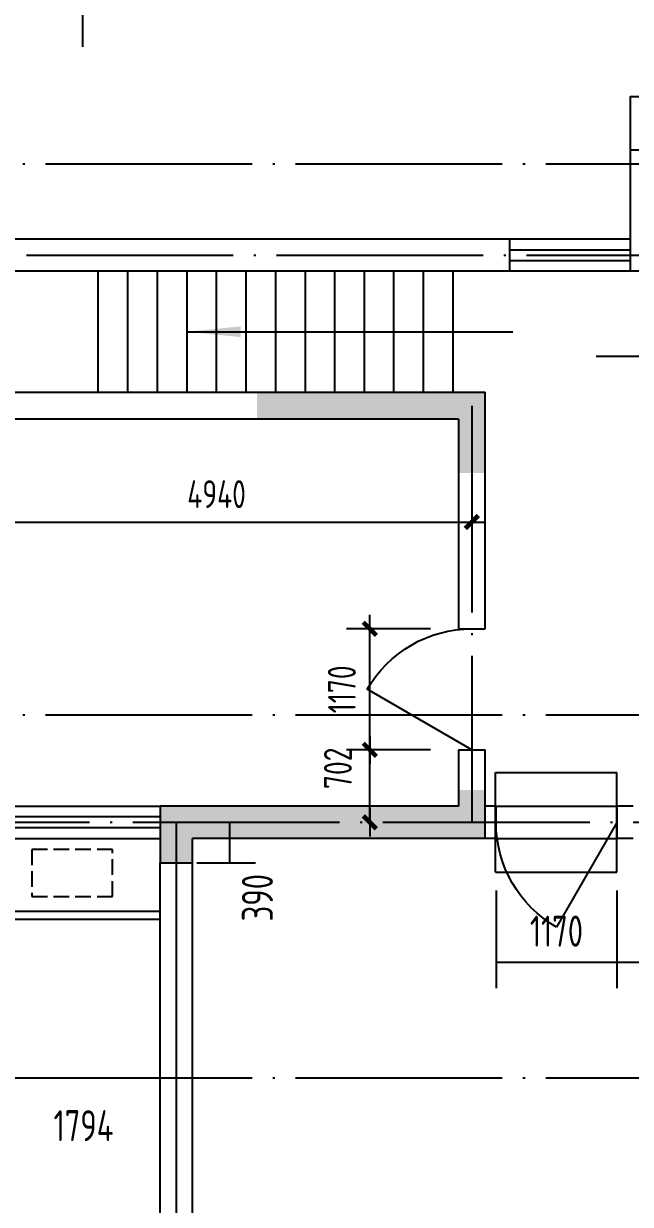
# Model space of a CAD drawing. Extents: x -726032 to 135930, y -151624 to 587044.
# Drawn here: x -591951 to -586080, y 499528 to 510948 of the extents above; entities that cross this region are included whole.
import ezdxf
from ezdxf.enums import TextEntityAlignment as Align

# ---------------------------------------------------------------- set-up
doc = ezdxf.new("R2010")
doc.units = 0
doc.header["$LTSCALE"] = 1000
doc.header["$MEASUREMENT"] = 0
doc.linetypes.add('DASH', pattern=[0.35, 0.25, -0.1])
doc.linetypes.add('DOTE', pattern=[2.42, 2, -0.2, 0.02, -0.2])
doc.layers.get('0').update_dxf_attribs({"linetype": 'CONTINUOUS'})
doc.layers.get('DEFPOINTS').update_dxf_attribs({"color": 1, "linetype": 'CONTINUOUS'})
for name, color, linetype in [('COLUMN', 170, 'CONTINUOUS'), ('DOTE', 8, 'DOTE'), ('PUB_DIM', 245, 'CONTINUOUS'), ('ROOF', 4, 'CONTINUOUS'), ('STAIR', 42, 'CONTINUOUS'), ('WALL', 255, 'CONTINUOUS'), ('WINDOW', 155, 'CONTINUOUS'), ('WINDOW_TEXT', 7, 'CONTINUOUS'), ('引线', 213, 'CONTINUOUS'), ('排水', 245, 'CONTINUOUS'), ('空调', 245, 'CONTINUOUS'), ('雨水管', 20, 'CONTINUOUS')]:
    doc.layers.add(name, color=color, linetype=linetype)
doc.styles.add('DIM_FONT', font='isocp.shx', dxfattribs={"width": 0.8})
doc.styles.add('SIMPLEX', font='SIMPLEX.SHX')
doc.dimstyles.new('DIMA', dxfattribs={"dimtxt": 300, "dimasz": 1, "dimexe": 250, "dimexo": 300, "dimgap": 150, "dimtad": 1, "dimdec": 0, "dimzin": 0, "dimdsep": 46, "dimtxsty": 'DIM_FONT', "dimcen": 0.09, "dimse1": 1, "dimclrt": 142, "dimadec": 0, "dimazin": 0, "dimtfac": 1, "dimtdec": 0, "dimtix": 1, "dimtmove": 2, "dimatfit": 3, "dimfxl": 1, "dimtolj": 1, "dimtzin": 0, "dimarcsym": 0})
doc.dimstyles.new('DIMB', dxfattribs={"dimtxt": 300, "dimasz": 1, "dimexe": 250, "dimexo": 300, "dimgap": 150, "dimtad": 1, "dimdec": 0, "dimzin": 0, "dimdsep": 46, "dimtxsty": 'DIM_FONT', "dimcen": 0.09, "dimse2": 1, "dimclrt": 142, "dimadec": 0, "dimazin": 0, "dimtfac": 1, "dimtdec": 0, "dimtix": 1, "dimtmove": 2, "dimatfit": 3, "dimfxl": 1, "dimtolj": 1, "dimtzin": 0, "dimarcsym": 0})
doc.dimstyles.new('DIMN', dxfattribs={"dimtxt": 300, "dimasz": 1, "dimexe": 250, "dimexo": 300, "dimgap": 150, "dimtad": 1, "dimdec": 0, "dimzin": 0, "dimdsep": 46, "dimtxsty": 'DIM_FONT', "dimcen": 0.09, "dimclrt": 142, "dimadec": 0, "dimazin": 0, "dimtfac": 1, "dimtdec": 0, "dimtix": 1, "dimtmove": 2, "dimatfit": 3, "dimfxl": 1, "dimtolj": 1, "dimtzin": 0, "dimarcsym": 0})

# ---------------------------------------------------------------- blocks, each defined once
blk = doc.blocks.new('_DIMX')
blk.add_line((-150, 0), (150, 0))
at = {"const_width": 50}
blk.add_lwpolyline([(-70, -70), (70, 70)], dxfattribs=at)
blk = doc.blocks.new('*D1630')
at = {"layer": 'DEFPOINTS', "color": 0, "transparency": 16777216}
for p in [(-592554, 507064), (-587614, 507064), (-587614, 506127)]:
    blk.add_point(p, dxfattribs=at)
at = {"layer": 'PUB_DIM', "color": 0, "lineweight": -2, "transparency": 16777216}
for p, q in [((-587614, 506794), (-587614, 505902)), ((-592553, 506127), (-587615, 506127))]:
    blk.add_line(p, q, dxfattribs=at)
at = {"layer": 'PUB_DIM', "color": 0, "lineweight": -2, "transparency": 16777216, "xscale": 0.9, "yscale": 0.9, "zscale": 0.9, "rotation": 180}
blk.add_blockref('_DIMX', (-592554, 506127), dxfattribs=at)
at = {"layer": 'PUB_DIM', "color": 0, "lineweight": -2, "transparency": 16777216, "xscale": 0.9, "yscale": 0.9, "zscale": 0.9}
blk.add_blockref('_DIMX', (-587614, 506127), dxfattribs=at)
at = {"layer": 'PUB_DIM', "color": 142, "transparency": 16777216, "insert": (-590084, 506397), "char_height": 270, "attachment_point": 5, "style": 'DIM_FONT'}
blk.add_mtext('\\A1;4940', dxfattribs=at)
blk = doc.blocks.new('*D346')
at = {"layer": 'DEFPOINTS', "color": 0, "transparency": 16777216}
for p in [(-592268, 502446), (-590474, 502446), (-590474, 500752)]:
    blk.add_point(p, dxfattribs=at)
at = {"layer": 'PUB_DIM', "color": 0, "lineweight": -2, "transparency": 16777216}
for p, q in [((-592268, 502146), (-592268, 500502)), ((-590474, 502146), (-590474, 500502)), ((-592267, 500752), (-590475, 500752))]:
    blk.add_line(p, q, dxfattribs=at)
at = {"layer": 'PUB_DIM', "color": 0, "transparency": 16777216}
for points in [[(-592267, 500753), (-592267, 500752), (-592268, 500752)], [(-590475, 500753), (-590475, 500752), (-590474, 500752)]]:
    blk.add_solid(points, dxfattribs=at)
at = {"layer": 'PUB_DIM', "color": 142, "transparency": 16777216, "insert": (-591371, 500289), "char_height": 300, "attachment_point": 5, "style": 'DIM_FONT'}
blk.add_mtext('\\A1;1794', dxfattribs=at)
blk = doc.blocks.new('_ARROW')
blk.add_solid([(0, 0), (-1, 0.1), (-1, -0.1)])
blk = doc.blocks.new('*D1643')
at = {"layer": 'DEFPOINTS', "color": 0, "transparency": 16777216}
for p in [(-588601, 503924), (-587744, 503924), (-587744, 503222)]:
    blk.add_point(p, dxfattribs=at)
at = {"layer": 'PUB_DIM', "color": 0, "lineweight": -2, "transparency": 16777216}
for p, q in [((-588014, 503924), (-588826, 503924)), ((-588601, 503223), (-588601, 503924))]:
    blk.add_line(p, q, dxfattribs=at)
at = {"layer": 'PUB_DIM', "color": 0, "lineweight": -2, "transparency": 16777216, "xscale": 0.9, "yscale": 0.9, "zscale": 0.9}
for p, rotation in [((-588601, 503924), 90), ((-588601, 503222), 270)]:
    blk.add_blockref('_DIMX', p, dxfattribs=dict(at, rotation=rotation))
at = {"layer": 'PUB_DIM', "color": 142, "transparency": 16777216, "insert": (-588910, 503745), "char_height": 270, "attachment_point": 5, "rotation": 90, "style": 'DIM_FONT'}
blk.add_mtext('\\A1;702', dxfattribs=at)
blk = doc.blocks.new('*D1644')
at = {"layer": 'DEFPOINTS', "color": 0, "transparency": 16777216}
for p in [(-588601, 505094), (-587744, 505094), (-587744, 503924)]:
    blk.add_point(p, dxfattribs=at)
at = {"layer": 'PUB_DIM', "color": 0, "lineweight": -2, "transparency": 16777216}
for p, q in [((-588014, 505094), (-588826, 505094)), ((-588601, 503925), (-588601, 505094))]:
    blk.add_line(p, q, dxfattribs=at)
at = {"layer": 'PUB_DIM', "color": 0, "lineweight": -2, "transparency": 16777216, "xscale": 0.9, "yscale": 0.9, "zscale": 0.9}
for p, rotation in [((-588601, 505094), 90), ((-588601, 503924), 270)]:
    blk.add_blockref('_DIMX', p, dxfattribs=dict(at, rotation=rotation))
at = {"layer": 'PUB_DIM', "color": 142, "transparency": 16777216, "insert": (-588871, 504509), "char_height": 270, "attachment_point": 5, "rotation": 90, "style": 'DIM_FONT'}
blk.add_mtext('\\A1;1170', dxfattribs=at)
blk = doc.blocks.new('_DBLK')
blk.add_line((-0.5, 0), (0, -0.866))
blk.add_arc((-0.5, 0), 1, 300, 0)
at = {"layer": 'WINDOW_TEXT', "style": 'SIMPLEX', "flags": 9}
blk.add_attdef('A', text='', height=1, dxfattribs=at).set_placement((0, 1.5), align=Align.MIDDLE)
blk = doc.blocks.new('_WBLK')
for p, q in [((-0.5, 0.5), (0.5, 0.5)), ((0.5, 0.1667), (-0.5, 0.1667)), ((0.5, -0.1667), (-0.5, -0.1667)), ((-0.5, -0.5), (0.5, -0.5))]:
    blk.add_line(p, q)
at = {"layer": 'WINDOW_TEXT', "style": 'SIMPLEX', "flags": 9}
blk.add_attdef('A', text='', height=1, dxfattribs=at).set_placement((0, 1.5), align=Align.MIDDLE)
blk = doc.blocks.new('*D1646')
at = {"layer": 'DEFPOINTS', "color": 0, "transparency": 16777216}
for p in [(-590576, 503222), (-590576, 502832), (-589958, 502832)]:
    blk.add_point(p, dxfattribs=at)
at = {"layer": 'PUB_DIM', "color": 0, "lineweight": -2, "transparency": 16777216}
for p, q in [((-589958, 503221), (-589958, 502833)), ((-590276, 502832), (-589708, 502832))]:
    blk.add_line(p, q, dxfattribs=at)
at = {"layer": 'PUB_DIM', "color": 0, "transparency": 16777216}
for points in [[(-589958, 503221), (-589958, 503221), (-589958, 503222)], [(-589958, 502833), (-589958, 502833), (-589958, 502832)]]:
    blk.add_solid(points, dxfattribs=at)
at = {"layer": 'PUB_DIM', "color": 142, "transparency": 16777216, "insert": (-589689, 502494), "char_height": 300, "attachment_point": 5, "rotation": 90, "style": 'DIM_FONT'}
blk.add_mtext('\\A1;390', dxfattribs=at)
blk = doc.blocks.new('*D373')
at = {"layer": 'DEFPOINTS', "color": 0, "transparency": 16777216}
for p in [(-587380, 502862), (-586210, 502862), (-586210, 501870)]:
    blk.add_point(p, dxfattribs=at)
at = {"layer": 'PUB_DIM', "color": 0, "lineweight": -2, "transparency": 16777216}
for p, q in [((-587380, 502562), (-587380, 501620)), ((-586210, 502562), (-586210, 501620)), ((-587379, 501870), (-586211, 501870))]:
    blk.add_line(p, q, dxfattribs=at)
at = {"layer": 'PUB_DIM', "color": 0, "transparency": 16777216}
for points in [[(-587379, 501870), (-587379, 501870), (-587380, 501870)], [(-586211, 501870), (-586211, 501870), (-586210, 501870)]]:
    blk.add_solid(points, dxfattribs=at)
at = {"layer": 'PUB_DIM', "color": 142, "transparency": 16777216, "insert": (-586795, 502170), "char_height": 300, "attachment_point": 5, "style": 'DIM_FONT'}
blk.add_mtext('\\A1;1170', dxfattribs=at)
blk = doc.blocks.new('*D3528')
at = {"layer": 'DEFPOINTS', "color": 0, "transparency": 16777216}
for p in [(-586210, 502862), (-585924, 502862), (-585924, 501870)]:
    blk.add_point(p, dxfattribs=at)
at = {"layer": 'PUB_DIM', "color": 0, "lineweight": -2, "transparency": 16777216}
for p, q in [((-586210, 502562), (-586210, 501620)), ((-586211, 501870), (-586212, 501870)), ((-586210, 501870), (-585924, 501870)), ((-585923, 501870), (-585922, 501870))]:
    blk.add_line(p, q, dxfattribs=at)
at = {"layer": 'PUB_DIM', "color": 0, "transparency": 16777216}
for points in [[(-586211, 501870), (-586211, 501870), (-586210, 501870)], [(-585923, 501870), (-585923, 501870), (-585924, 501870)]]:
    blk.add_solid(points, dxfattribs=at)
at = {"layer": 'PUB_DIM', "color": 142, "transparency": 16777216, "insert": (-585292, 502260), "char_height": 300, "attachment_point": 5, "style": 'DIM_FONT'}
blk.add_mtext('\\A1;286', dxfattribs=at)

msp = doc.modelspace()

# ---------------------------------------------------------------- hatches: boundary and pattern name
at = {"layer": 'ROOF'}
h = msp.add_hatch(dxfattribs=at)
h.set_pattern_fill('DOTS', color=256, scale=390, style=0)
h.set_pattern_definition([(7e-15, (-453177.41, 346442.748), (12.1875, 24.375), [0, -24.375])])
h.paths.add_polyline_path([(-587483.9, 503066.4), (-587483.9, 503118.4), (-590317.9, 503118.4), (-590317.9, 503066.4)])

# ---------------------------------------------------------------- linework, layer by layer
at = {"layer": 'COLUMN'}
for points in [[(-589693.9, 507382.4), (-589693.9, 507122.4), (-587483.9, 507382.4), (-587743.9, 507122.4)], [(-587743.9, 507122.4), (-587743.9, 506602.4), (-587483.9, 507382.4), (-587483.9, 506602.4)], [(-587743.9, 503534.4), (-587743.9, 503378.4), (-587483.9, 503534.4), (-587483.9, 503118.4)], [(-590629.9, 503378.4), (-590629.9, 502832.4), (-590317.9, 503118.4), (-590317.9, 502832.4)], [(-590629.9, 503378.4), (-590317.9, 503118.4), (-587743.9, 503378.4), (-587483.9, 503118.4)]]:
    msp.add_solid(points, dxfattribs=at)
at = {"layer": 'DOTE'}
for p, q in [((-615939.2, 509592.4), (-545333.8, 509592.4)), ((-599183.9, 508708.4), (-585923.9, 508708.4)), ((-587613.9, 507252.4), (-587613.9, 503222.4)), ((-615939.2, 504262.4), (-545333.8, 504262.4)), ((-545333.8, 503222.4), (-615939.2, 503222.4)), ((-590473.9, 503222.4), (-590473.9, 491880.4)), ((-615939.2, 500752.4), (-545333.8, 500752.4))]:
    msp.add_line(p, q, dxfattribs=at)
at = {"layer": 'PUB_DIM'}
msp.add_lwpolyline([(-590369.9, 507967.4), (-587216.2, 507967.4)], dxfattribs=at)
at = {"layer": 'ROOF'}
for p, q in [((-587483.9, 503066.4), (-590317.9, 503066.4)), ((-590629.9, 495266.4), (-590629.9, 502832.4)), ((-590317.9, 495578.4), (-590317.9, 502832.4)), ((-592267.9, 502286.4), (-590629.9, 502286.4)), ((-592189.9, 502364.4), (-590629.9, 502364.4))]:
    msp.add_line(p, q, dxfattribs=at)
at = {"layer": 'STAIR'}
for p, q in [((-591227.9, 507382.4), (-591227.9, 508552.4)), ((-590941.9, 507382.4), (-590941.9, 508552.4)), ((-590655.9, 507382.4), (-590655.9, 508552.4)), ((-590369.9, 507382.4), (-590369.9, 508552.4)), ((-590083.9, 507382.4), (-590083.9, 508552.4)), ((-589797.9, 507382.4), (-589797.9, 508552.4)), ((-589511.9, 507382.4), (-589511.9, 508552.4)), ((-589225.9, 508552.4), (-589225.9, 507382.4)), ((-588939.9, 507382.4), (-588939.9, 508552.4)), ((-588653.9, 507382.4), (-588653.9, 508552.4)), ((-588367.9, 507382.4), (-588367.9, 508552.4)), ((-588081.9, 507382.4), (-588081.9, 508552.4)), ((-587795.9, 507382.4), (-587795.9, 508552.4)), ((-587383.5, 502741.4), (-587383.5, 503703.4)), ((-587383.5, 503703.4), (-586209.9, 503703.4)), ((-586209.9, 502741.4), (-586209.9, 503703.4)), ((-587379.9, 503378.4), (-586209.9, 503378.4)), ((-587387.1, 503066.4), (-586209.9, 503066.4)), ((-587383.5, 502741.4), (-586209.9, 502741.4))]:
    msp.add_line(p, q, dxfattribs=at)
at = {"layer": 'WALL'}
for p, q in [((-586079.9, 508552.4), (-586079.9, 509722.4)), ((-585273.9, 509722.4), (-586079.9, 509722.4)), ((-587249.9, 508864.4), (-597857.9, 508864.4)), ((-587249.9, 508864.4), (-587249.9, 508552.4)), ((-587249.9, 508552.4), (-592423.9, 508552.4)), ((-585767.9, 508552.4), (-586079.9, 508552.4)), ((-592423.9, 507382.4), (-587483.9, 507382.4)), ((-587483.9, 505094.4), (-587483.9, 507382.4)), ((-587743.9, 507122.4), (-592423.9, 507122.4)), ((-587743.9, 507122.4), (-587743.9, 505094.4)), ((-587743.9, 505094.4), (-587483.9, 505094.4)), ((-587743.9, 503924.4), (-587483.9, 503924.4)), ((-587743.9, 503924.4), (-587743.9, 503378.4)), ((-587483.9, 503066.4), (-587483.9, 503924.4)), ((-590629.9, 503378.4), (-590629.9, 502832.4)), ((-587743.9, 503378.4), (-590629.9, 503378.4)), ((-587379.9, 503378.4), (-587483.9, 503378.4)), ((-587379.9, 503066.4), (-587379.9, 503378.4)), ((-586053.9, 503378.4), (-586209.9, 503378.4)), ((-586209.9, 503378.4), (-586209.9, 503066.4)), ((-590317.9, 502832.4), (-590317.9, 503066.4)), ((-587379.9, 503066.4), (-587483.9, 503066.4)), ((-586053.9, 503066.4), (-586209.9, 503066.4)), ((-590629.9, 502832.4), (-590317.9, 502832.4))]:
    msp.add_line(p, q, dxfattribs=at)
at = {"layer": '引线'}
msp.add_lwpolyline([(-583063.9, 508432.7), (-583698, 507728), (-586412.6, 507728)], dxfattribs=at)
at = {"layer": '排水'}
msp.add_lwpolyline([(-591381.4, 511793), (-591381.4, 510724.7)], dxfattribs=at)
at = {"layer": '空调', "linetype": 'DASH', "ltscale": 0.6}
msp.add_lwpolyline([(-591870.7, 502505), (-591090.7, 502505), (-591090.7, 502960), (-591870.7, 502960)], close=True, dxfattribs=at)
at = {"layer": '雨水管'}
msp.add_lwpolyline([(-585559.9, 509722.4), (-586079.9, 509722.4), (-586079.9, 510242.4), (-585559.9, 510242.4)], close=True, dxfattribs=at)

# ---------------------------------------------------------------- block references
at = {"layer": 'PUB_DIM', "xscale": 520, "yscale": 520, "zscale": 520, "rotation": 180}
msp.add_blockref('_ARROW', (-590369.9, 507967.4), dxfattribs=at)
at = {"layer": 'WINDOW', "zscale": 1170}
for name, p, xscale, yscale, rotation in [('_WBLK', (-586664.9, 508708.4), 1170, 311.9999999999854, 180), ('_DBLK', (-587613.9, 504509.4), -1170, 1170, 270), ('_DBLK', (-586794.9, 503222.4), 1170, -1170, 180)]:
    msp.add_blockref(name, p, dxfattribs=dict(at, xscale=xscale, yscale=yscale, rotation=rotation))
at = {"layer": 'WINDOW', "xscale": 1560, "yscale": 312, "zscale": 1560}
msp.add_blockref('_WBLK', (-591409.9, 503222.4), dxfattribs=at)

# ---------------------------------------------------------------- dimensions: what is measured, and where the dimension line sits
at = {"layer": 'PUB_DIM'}
dim = msp.add_linear_dim(base=(-587613.9, 506127.2), p1=(-592553.9, 507064.3), p2=(-587613.9, 507064.3), angle=180, dimstyle='DIMA', override={"dimscale": 0.9, "dimblk1": '_DIMX', "dimblk2": '_DIMX', "dimsah": 1}, dxfattribs=at)
dim.commit()
dim.dimension.update_dxf_attribs({"geometry": '*D1630', "text_midpoint": (-590083.9, 506397.2)})
dim = msp.add_aligned_dim(p1=(-587743.9, 503924.4), p2=(-587743.9, 505094.4), distance=857.1, dimstyle='DIMA', override={"dimscale": 0.9, "dimblk1": '_DIMX', "dimblk2": '_DIMX', "dimsah": 1}, dxfattribs=at)
dim.commit()
dim.dimension.update_dxf_attribs({"geometry": '*D1644', "text_midpoint": (-588871, 504509.4)})
dim = msp.add_linear_dim(base=(-588601, 503924.4), p1=(-587743.9, 503222.4), p2=(-587743.9, 503924.4), angle=90, dimstyle='DIMA', override={"dimscale": 0.9, "dimblk1": '_DIMX', "dimblk2": '_DIMX', "dimsah": 1}, dxfattribs=at)
dim.commit()
dim.dimension.update_dxf_attribs({"geometry": '*D1643', "text_midpoint": (-588909.8, 503744.7), "dimtype": 161})
for base, p1, p2, angle, dimstyle, picture, middle, dimtype in [((-589957.8, 502832.4), (-590576.1, 503222.4), (-590576.1, 502832.4), 270, 'DIMA', '*D1646', (-589689.3, 502493.7), 160), ((-585923.9, 501870.3), (-586209.9, 502862.3), (-585923.9, 502862.3), 0, 'DIMB', '*D3528', (-585291.9, 502260.3), 161)]:
    dim = msp.add_linear_dim(base=base, p1=p1, p2=p2, angle=angle, dimstyle=dimstyle, dxfattribs=at)
    dim.commit()
    dim.dimension.update_dxf_attribs({"geometry": picture, "text_midpoint": middle, "dimtype": dimtype})
dim = msp.add_aligned_dim(p1=(-587379.9, 502862.3), p2=(-586209.9, 502862.3), distance=-992, dimstyle='DIMN', dxfattribs=at)
dim.commit()
dim.dimension.update_dxf_attribs({"geometry": '*D373', "text_midpoint": (-586794.9, 502170.3)})
dim = msp.add_linear_dim(base=(-590473.9, 500752.4), p1=(-592267.9, 502446.5), p2=(-590473.9, 502446.5), dimstyle='DIMN', dxfattribs=at)
dim.commit()
dim.dimension.update_dxf_attribs({"geometry": '*D346', "text_midpoint": (-591370.9, 500288.9), "dimtype": 160})

doc.saveas('drawing.dxf')
